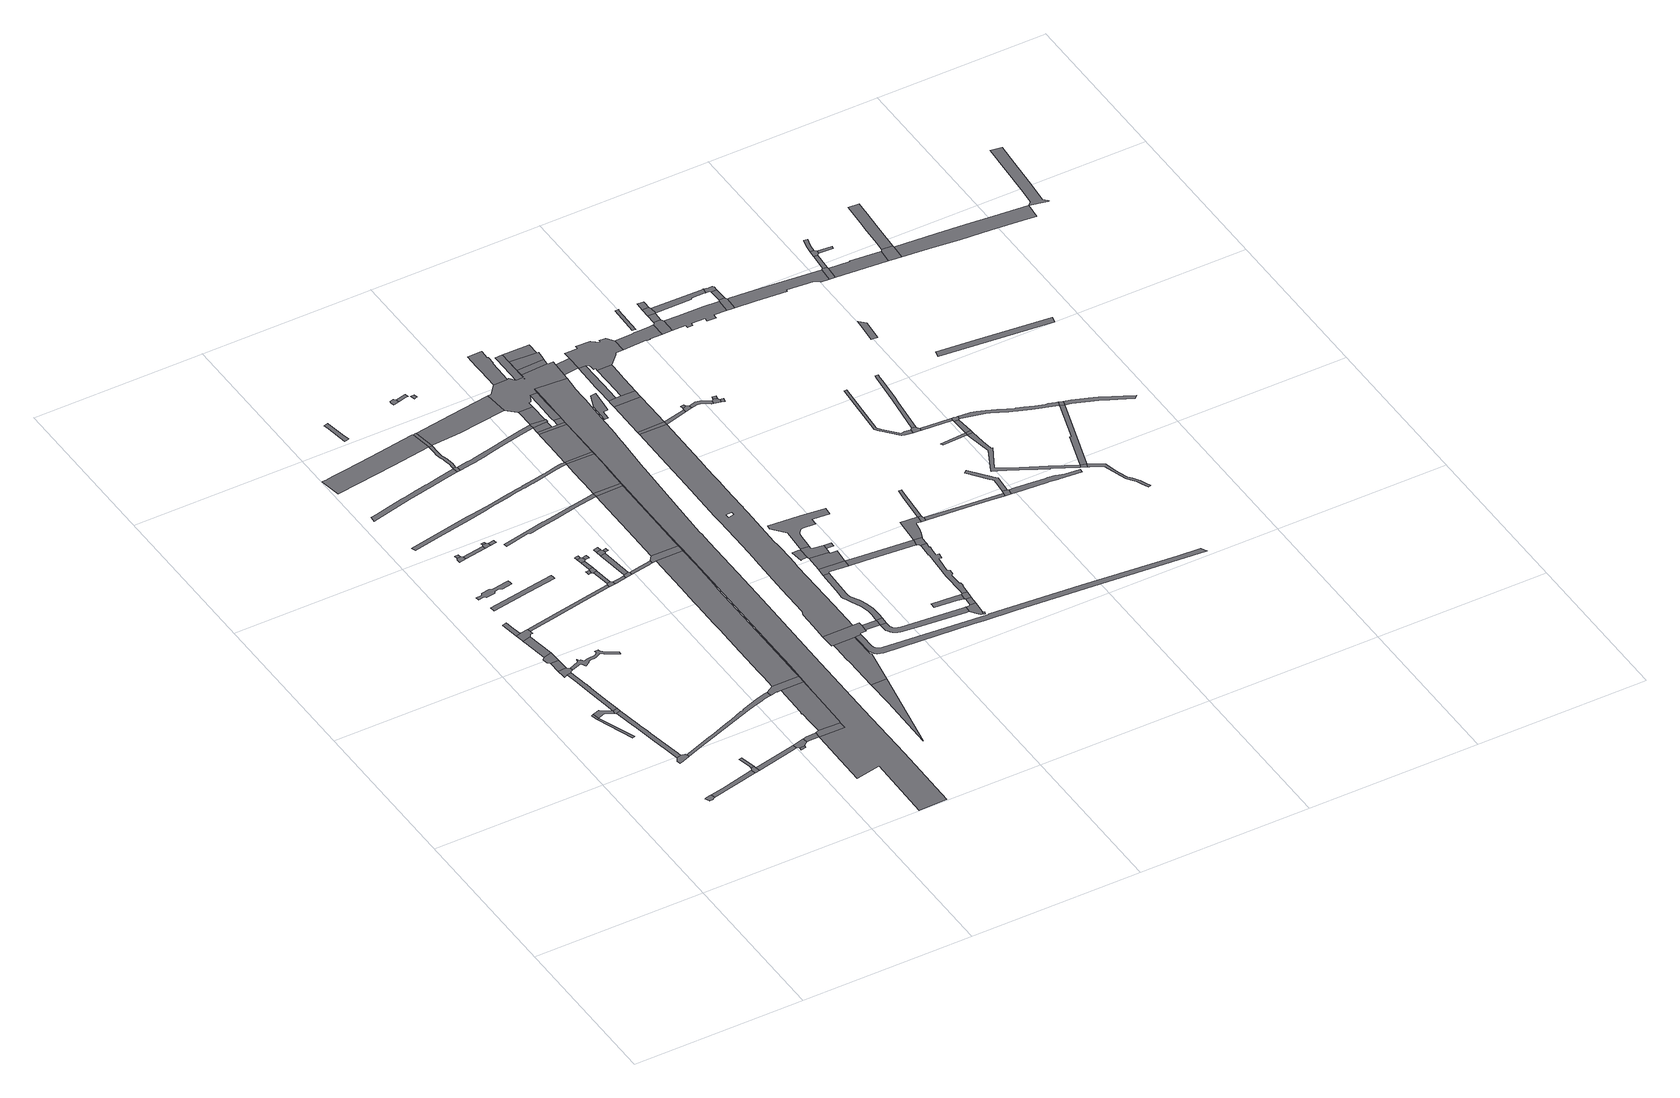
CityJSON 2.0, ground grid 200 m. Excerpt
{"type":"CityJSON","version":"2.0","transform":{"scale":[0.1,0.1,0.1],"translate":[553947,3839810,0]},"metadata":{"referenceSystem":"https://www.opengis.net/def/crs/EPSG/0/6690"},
"CityObjects":{
"road1":{"type":"Road","geometry":[{"type":"MultiSurface","lod":"1","boundaries":[[[0,1,2,3,4,5,6,7]]]}]},
"road2":{"type":"Road","geometry":[{"type":"MultiSurface","lod":"1","boundaries":[[[8,9,10,11]]]}]},
"road3":{"type":"Road","geometry":[{"type":"MultiSurface","lod":"1","boundaries":[[[12,13,14,15,11,10]]]}]},
"road4":{"type":"Road","attributes":{"RoadStructureAttribute.sectionType":"1"},"geometry":[{"type":"MultiSurface","lod":"1","boundaries":[[[16,17,18,19,8,11,20,21,22,23,24,25]]]}]},
"road5":{"type":"Road","geometry":[{"type":"MultiSurface","lod":"1","boundaries":[[[26,27,28,29,30,31,32,33,34,35,36]]]}]},
"road6":{"type":"Road","attributes":{"RoadStructureAttribute.sectionType":"1"},"geometry":[{"type":"MultiSurface","lod":"1","boundaries":[[[37,38,39,40,41,42,43,44,45,46,47,48,49,50,51,29,28]]]}]},
"road7":{"type":"Road","attributes":{"RoadStructureAttribute.sectionType":"1"},"geometry":[{"type":"MultiSurface","lod":"1","boundaries":[[[52,53,0,7,54]]]}]},
"road8":{"type":"Road","geometry":[{"type":"MultiSurface","lod":"1","boundaries":[[[55,25,24,45,44]]]}]},
"road9":{"type":"Road","attributes":{"RoadStructureAttribute.sectionType":"1"},"geometry":[{"type":"MultiSurface","lod":"1","boundaries":[[[56,57,58,59,60,61,62,63,64,65,66,67,25,55]]]}]},
"road10":{"type":"Road","geometry":[{"type":"MultiSurface","lod":"1","boundaries":[[[68,69,70,71,62,61,72,73,74]]]}]},
"road11":{"type":"Road","attributes":{"RoadStructureAttribute.sectionType":"1"},"geometry":[{"type":"MultiSurface","lod":"1","boundaries":[[[75,76,77,69,68]]]}]},
"road12":{"type":"Road","geometry":[{"type":"MultiSurface","lod":"1","boundaries":[[[78,79,80,81,82,77,76]]]}]},
"road13":{"type":"Road","attributes":{"RoadStructureAttribute.sectionType":"1"},"geometry":[{"type":"MultiSurface","lod":"1","boundaries":[[[83,84,85,86,80,79]]]}]},
"road14":{"type":"Road","attributes":{"RoadStructureAttribute.sectionType":"1"},"geometry":[{"type":"MultiSurface","lod":"1","boundaries":[[[87,88,89,90,91,92]]]}]},
"road15":{"type":"Road","geometry":[{"type":"MultiSurface","lod":"1","boundaries":[[[93,92,91,94,95,84,83,96,97,98]]]}]},
"road16":{"type":"Road","geometry":[{"type":"MultiSurface","lod":"1","boundaries":[[[99,100,101,52,54,102,103]]]}]},
"road17":{"type":"Road","geometry":[{"type":"MultiSurface","lod":"1","boundaries":[[[104,105,106,100,99]]]}]},
"road18":{"type":"Road","geometry":[{"type":"MultiSurface","lod":"1","boundaries":[[[107,108,109,110,111,112,113,114,115,116,117,118,119,120,121,122,123,124,125,126,127,128,129,130,131,132,133,134,135,136,137,74,73]]]}]},
"road19":{"type":"Road","attributes":{"RoadStructureAttribute.sectionType":"1"},"geometry":[{"type":"MultiSurface","lod":"1","boundaries":[[[138,103,102,139,140]]]}]},
"road20":{"type":"Road","attributes":{"RoadStructureAttribute.sectionType":"1"},"geometry":[{"type":"MultiSurface","lod":"1","boundaries":[[[141,142,143,144,145,146,147,148,149,150,151,152,153,154,155,156,157,158,159,160,161]]]}]},
"road21":{"type":"Road","attributes":{"RoadStructureAttribute.sectionType":"1"},"geometry":[{"type":"MultiSurface","lod":"1","boundaries":[[[162,163,164,165,166,167,168,169,170,171,172,173,174,36,35,175,176,177,178,179,180]]]}]},
"road22":{"type":"Road","geometry":[{"type":"MultiSurface","lod":"1","boundaries":[[[181,182,183,184,185,186]]]}]},
"road23":{"type":"Road","geometry":[{"type":"MultiSurface","lod":"1","boundaries":[[[187,188,182,181]]]}]},
"road24":{"type":"Road","attributes":{"RoadStructureAttribute.sectionType":"1"},"geometry":[{"type":"MultiSurface","lod":"1","boundaries":[[[189,190,191,192,193,194]]]}]},
"road25":{"type":"Road","geometry":[{"type":"MultiSurface","lod":"1","boundaries":[[[195,196,197,198]]]}]},
"road26":{"type":"Road","attributes":{"RoadStructureAttribute.sectionType":"1"},"geometry":[{"type":"MultiSurface","lod":"1","boundaries":[[[199,200,201,93,98,202,203,204]]]}]},
"road27":{"type":"Road","attributes":{"RoadStructureAttribute.sectionType":"1"},"geometry":[{"type":"MultiSurface","lod":"1","boundaries":[[[205,186,185,206]]]}]},
"road28":{"type":"Road","geometry":[{"type":"MultiSurface","lod":"1","boundaries":[[[207,138,140,208,209,195,198,210,211,212]]]}]},
"road29":{"type":"Road","attributes":{"RoadStructureAttribute.sectionType":"1"},"geometry":[{"type":"MultiSurface","lod":"1","boundaries":[[[213,214,207,212,215,216,217]]]}]},
"road30":{"type":"Road","attributes":{"RoadStructureAttribute.sectionType":"1"},"geometry":[{"type":"MultiSurface","lod":"1","boundaries":[[[218,219,205,206,220,221]]]}]},
"road31":{"type":"Road","geometry":[{"type":"MultiSurface","lod":"1","boundaries":[[[222,223,219,218]]]}]},
"road32":{"type":"Road","attributes":{"RoadStructureAttribute.sectionType":"1"},"geometry":[{"type":"MultiSurface","lod":"1","boundaries":[[[224,225,221,220]]]}]},
"road33":{"type":"Road","attributes":{"RoadStructureAttribute.sectionType":"1"},"geometry":[{"type":"MultiSurface","lod":"1","boundaries":[[[226,227,228,229,230,231,232,233,234,235,236,237,238,239,240,241,242,243,244,245,246]]]}]},
"road34":{"type":"Road","attributes":{"function":"3","RoadStructureAttribute.sectionType":"1"},"geometry":[{"type":"MultiSurface","lod":"1","boundaries":[[[247,248,249,250,251,252,253,254,255,256,257,258,259,260,261,262,263,264,265]]]}]},
"road35":{"type":"Road","geometry":[{"type":"MultiSurface","lod":"1","boundaries":[[[266,213,217,267,268]]]}]},
"road36":{"type":"Road","attributes":{"RoadStructureAttribute.sectionType":"1"},"geometry":[{"type":"MultiSurface","lod":"1","boundaries":[[[269,270,271,272,273,274,275,276]]]}]},
"road37":{"type":"Road","attributes":{"function":"3"},"geometry":[{"type":"MultiSurface","lod":"1","boundaries":[[[277,278,279,280,281,266,268,282,283,284,285,286,287,288]]]}]},
"road38":{"type":"Road","geometry":[{"type":"MultiSurface","lod":"1","boundaries":[[[289,290,291,292,293,294]]]}]},
"road39":{"type":"Road","geometry":[{"type":"MultiSurface","lod":"1","boundaries":[[[295,296,297,199,204,298,299]]]}]},
"road40":{"type":"Road","geometry":[{"type":"MultiSurface","lod":"1","boundaries":[[[300,301,162,180,302,303,304,305,306,307,277,288,308]]]}]},
"road41":{"type":"Road","attributes":{"RoadStructureAttribute.sectionType":"1"},"geometry":[{"type":"MultiSurface","lod":"1","boundaries":[[[309,310,297,296]]]}]},
"road42":{"type":"Road","attributes":{"RoadStructureAttribute.sectionType":"1"},"geometry":[{"type":"MultiSurface","lod":"1","boundaries":[[[311,312,289,294,310,309]]]}]},
"road43":{"type":"Road","attributes":{"RoadStructureAttribute.sectionType":"1"},"geometry":[{"type":"MultiSurface","lod":"1","boundaries":[[[313,314,312,311]]]}]},
"road44":{"type":"Road","attributes":{"RoadStructureAttribute.sectionType":"1"},"geometry":[{"type":"MultiSurface","lod":"1","boundaries":[[[315,316,317,318,319,320,321,322,323,324,325,326,327,328,329,330,331,332,333,334,335,336,337,338,339,340,341,342,343,344,345,346,347,348,349,350,351,352,353,354]]]}]},
"road45":{"type":"Road","attributes":{"RoadStructureAttribute.sectionType":"1"},"geometry":[{"type":"MultiSurface","lod":"1","boundaries":[[[355,356,357,358,359]]]}]},
"road46":{"type":"Road","geometry":[{"type":"MultiSurface","lod":"1","boundaries":[[[359,358,314,313,360,361]]]}]},
"road47":{"type":"Road","attributes":{"RoadStructureAttribute.sectionType":"1"},"geometry":[{"type":"MultiSurface","lod":"1","boundaries":[[[362,363,299,298,364,365]]]}]},
"road48":{"type":"Road","geometry":[{"type":"MultiSurface","lod":"1","boundaries":[[[366,367,368,361,360]]]}]},
"road49":{"type":"Road","geometry":[{"type":"MultiSurface","lod":"1","boundaries":[[[369,370,362,365,371,372]]]}]},
"road50":{"type":"Road","attributes":{"RoadStructureAttribute.sectionType":"1"},"geometry":[{"type":"MultiSurface","lod":"1","boundaries":[[[373,374,370,369]]]}]},
"road51":{"type":"Road","geometry":[{"type":"MultiSurface","lod":"1","boundaries":[[[375,376,226,246,377,378,379,380]]]}]},
"road52":{"type":"Road","geometry":[{"type":"MultiSurface","lod":"1","boundaries":[[[381,382,374,373,383,384]]]}]},
"road53":{"type":"Road","attributes":{"RoadStructureAttribute.sectionType":"1"},"geometry":[{"type":"MultiSurface","lod":"1","boundaries":[[[385,386,382,381]]]}]},
"road54":{"type":"Road","attributes":{"RoadStructureAttribute.sectionType":"1"},"geometry":[{"type":"MultiSurface","lod":"1","boundaries":[[[265,387,388,389,390,391,392,393,394,395,396,375,380,397,398,399,400,401,402,403,404,405,406]]]}]},
"road55":{"type":"Road","attributes":{"RoadStructureAttribute.sectionType":"1"},"geometry":[{"type":"MultiSurface","lod":"1","boundaries":[[[407,408,409,410,411,412,413,414,415,416,417,418,419,420,421,422,423,424]]]}]},
"road56":{"type":"Road","geometry":[{"type":"MultiSurface","lod":"1","boundaries":[[[425,426,384,383]]]}]},
"road57":{"type":"Road","geometry":[{"type":"MultiSurface","lod":"1","boundaries":[[[427,428,247,265,406,429,430]]]}]},
"road58":{"type":"Road","attributes":{"RoadStructureAttribute.sectionType":"1"},"geometry":[{"type":"MultiSurface","lod":"1","boundaries":[[[431,432,433,434,372,371,435,436]]]}]},
"road59":{"type":"Road","attributes":{"function":"3","RoadStructureAttribute.sectionType":"1"},"geometry":[{"type":"MultiSurface","lod":"1","boundaries":[[[437,438,439,440,441,442,443,444,445,446,447,448,449,450,451,452,453,454,455,300,308,456,457,458,459,460,461,462,463]]]}]},
"road60":{"type":"Road","attributes":{"function":"3","RoadStructureAttribute.sectionType":"1"},"geometry":[{"type":"MultiSurface","lod":"1","boundaries":[[[464,465,466,467]]]}]},
"road61":{"type":"Road","geometry":[{"type":"MultiSurface","lod":"1","boundaries":[[[468,469,470,471,472,473,474]]]}]},
"road62":{"type":"Road","attributes":{"function":"1","RoadStructureAttribute.sectionType":"7"},"geometry":[{"type":"MultiSurface","lod":"1","boundaries":[[[475,476,477,478,479,480,481,482,483,484,485,486,487,488,489,490,491,492,493,494,495,496,284,497,498,267,217,499,500,501,502,503,504,505,506,507,508,509,510,511,512,513,514,515,516,517,518,519,520,521,522,523,524,525,526,527,528,529,530,531,532,533,534,535]]]}]},
"road63":{"type":"Road","geometry":[{"type":"MultiSurface","lod":"1","boundaries":[[[536,431,436,437,463,537,538,539]]]}]},
"road64":{"type":"Road","attributes":{"RoadStructureAttribute.sectionType":"1"},"geometry":[{"type":"MultiSurface","lod":"1","boundaries":[[[540,474,473,541,542]]]}]},
"road65":{"type":"Road","attributes":{"RoadStructureAttribute.sectionType":"1"},"geometry":[{"type":"MultiSurface","lod":"1","boundaries":[[[543,544,545,546,547,548,549,550,551,378,377,552,553,554,555,556,557,558,559,560,561,562,563,564]]]}]},
"road66":{"type":"Road","geometry":[{"type":"MultiSurface","lod":"1","boundaries":[[[565,566,567,568,569]]]}]},
"road67":{"type":"Road","attributes":{"function":"3","RoadStructureAttribute.sectionType":"1"},"geometry":[{"type":"MultiSurface","lod":"1","boundaries":[[[570,571,572,573,574,575,576,577,464,467]]]}]},
"road68":{"type":"Road","attributes":{"function":"3","RoadStructureAttribute.sectionType":"1"},"geometry":[{"type":"MultiSurface","lod":"1","boundaries":[[[578,579,580,427,430,581,582,583,584]]]}]},
"road69":{"type":"Road","attributes":{"function":"3","RoadStructureAttribute.sectionType":"1"},"geometry":[{"type":"MultiSurface","lod":"1","boundaries":[[[585,586,587,588,424,589,590,591,536,539]]]}]},
"road70":{"type":"Road","geometry":[{"type":"MultiSurface","lod":"1","boundaries":[[[592,593,574,573,594,595,596,597,598,599,600,601,602]]]}]},
"road71":{"type":"Road","geometry":[{"type":"MultiSurface","lod":"1","boundaries":[[[603,407,424,588,604]]]}]},
"road72":{"type":"Road","attributes":{"function":"3","RoadStructureAttribute.sectionType":"1"},"geometry":[{"type":"MultiSurface","lod":"1","boundaries":[[[353,605,606,607,608,603,604,609,610,611,612]]]}]},
"road73":{"type":"Road","geometry":[{"type":"MultiSurface","lod":"1","boundaries":[[[354,353,612,613]]]}]},
"road74":{"type":"Road","attributes":{"RoadStructureAttribute.sectionType":"1"},"geometry":[{"type":"MultiSurface","lod":"1","boundaries":[[[600,599,614,615]]]}]},
"road75":{"type":"Road","attributes":{"function":"3","RoadStructureAttribute.sectionType":"1"},"geometry":[{"type":"MultiSurface","lod":"1","boundaries":[[[616,617,618,354,613,619,620]]]}]},
"road76":{"type":"Road","attributes":{"function":"3","RoadStructureAttribute.sectionType":"1"},"geometry":[{"type":"MultiSurface","lod":"1","boundaries":[[[621,564,622,623]]]}]},
"road77":{"type":"Road","geometry":[{"type":"MultiSurface","lod":"1","boundaries":[[[624,543,564,621,625,626,627]]]}]},
"road78":{"type":"Road","geometry":[{"type":"MultiSurface","lod":"1","boundaries":[[[622,616,620,628,629,630,631,632,633,623]]]}]},
"road79":{"type":"Road","attributes":{"function":"3","RoadStructureAttribute.sectionType":"1"},"geometry":[{"type":"MultiSurface","lod":"1","boundaries":[[[634,635,624,627,636]]]}]},
"road80":{"type":"Road","geometry":[{"type":"MultiSurface","lod":"1","boundaries":[[[615,614,637,638,639]]]}]},
"road81":{"type":"Road","attributes":{"RoadStructureAttribute.sectionType":"1"},"geometry":[{"type":"MultiSurface","lod":"1","boundaries":[[[640,641,642,643,644,645,646,647,648,649,650,651,615,639,652,653,654,655,656,657,658,659,660,661,662,663,664,665,666,667,668,669]]]}]},
"road82":{"type":"Road","geometry":[{"type":"MultiSurface","lod":"1","boundaries":[[[670,671,672,673,674,675,676,677,678,679,680,681,682,683,684,685,686,687,688,689,690,691,692,693,694,695,592,602,696,697,698,699,700,701,702,703,704,705,706,707,708,709,710,711],[712,713,714,715,716,717]]]}]},
"road83":{"type":"Road","attributes":{"function":"3","RoadStructureAttribute.sectionType":"1"},"geometry":[{"type":"MultiSurface","lod":"1","boundaries":[[[718,631,630,719]]]}]},
"road84":{"type":"Road","attributes":{"function":"3","RoadStructureAttribute.sectionType":"7"},"geometry":[{"type":"MultiSurface","lod":"1","boundaries":[[[720,721,722,723,724,725,726,727,718,719]]]}]},
"road85":{"type":"Road","attributes":{"RoadStructureAttribute.sectionType":"1"},"geometry":[{"type":"MultiSurface","lod":"1","boundaries":[[[728,729,730,731,732,733,734]]]}]},
"road86":{"type":"Road","attributes":{"function":"3","RoadStructureAttribute.sectionType":"1"},"geometry":[{"type":"MultiSurface","lod":"1","boundaries":[[[735,736,737,738,739,740,741,742,743,744,745,746]]]}]},
"road87":{"type":"Road","geometry":[{"type":"MultiSurface","lod":"1","boundaries":[[[747,748,739,738,749,578,584,750,751,634,636,752,753,724,723,754,755,756,757,475,535,758,759,760,761,762,763,764,765,766,767,768,769]]]}]},
"road88":{"type":"Road","geometry":[{"type":"MultiSurface","lod":"1","boundaries":[[[770,771,640,669,772,773,774,775,776]]]}]},
"road89":{"type":"Road","attributes":{"RoadStructureAttribute.sectionType":"1"},"geometry":[{"type":"MultiSurface","lod":"1","boundaries":[[[614,777,778,779,780,781,782,783,784,785,786,787,788,789,790,791,792,793,794,795,796,797,798,799,800,801,802,803,804,637]]]}]},
"road90":{"type":"Road","attributes":{"RoadStructureAttribute.sectionType":"1"},"geometry":[{"type":"MultiSurface","lod":"1","boundaries":[[[805,806,770,776,807,808,809]]]}]},
"road91":{"type":"Road","attributes":{"RoadStructureAttribute.sectionType":"1"},"geometry":[{"type":"MultiSurface","lod":"1","boundaries":[[[810,734,733,811,805,809,812,813,814,815,816]]]}]},
"road92":{"type":"Road","attributes":{"function":"3","RoadStructureAttribute.sectionType":"7"},"geometry":[{"type":"MultiSurface","lod":"1","boundaries":[[[817,818,819,820,769,768]]]}]},
"road93":{"type":"Road","geometry":[{"type":"MultiSurface","lod":"1","boundaries":[[[821,822,813,812]]]}]},
"road94":{"type":"Road","attributes":{"RoadStructureAttribute.sectionType":"1"},"geometry":[{"type":"MultiSurface","lod":"1","boundaries":[[[823,824,825,826,827,828,829,830,831,832,833,834,835,836,837,838,839,810,816]]]}]},
"road95":{"type":"Road","geometry":[{"type":"MultiSurface","lod":"1","boundaries":[[[840,841,842,843,764,763]]]}]},
"road96":{"type":"Road","geometry":[{"type":"MultiSurface","lod":"1","boundaries":[[[844,845,846,847,848,849,850,851]]]}]},
"road97":{"type":"Road","geometry":[{"type":"MultiSurface","lod":"1","boundaries":[[[852,843,842,853,854,855,856]]]}]},
"road98":{"type":"Road","attributes":{"function":"1","RoadStructureAttribute.sectionType":"7"},"geometry":[{"type":"MultiSurface","lod":"1","boundaries":[[[818,852,856,857]]]}]},
"road99":{"type":"Road","geometry":[{"type":"MultiSurface","lod":"1","boundaries":[[[858,859,680,679]]]}]},
"road100":{"type":"Road","geometry":[{"type":"MultiSurface","lod":"1","boundaries":[[[860,861,862,863,864,865]]]}]},
"road101":{"type":"Road","attributes":{"function":"3","RoadStructureAttribute.sectionType":"1"},"geometry":[{"type":"MultiSurface","lod":"1","boundaries":[[[866,859,858,867,868]]]}]},
"road102":{"type":"Road","geometry":[{"type":"MultiSurface","lod":"1","boundaries":[[[869,870,871,872,792,791,873,874,875,876,877,878]]]}]},
"road103":{"type":"Road","attributes":{"RoadStructureAttribute.sectionType":"1"},"geometry":[{"type":"MultiSurface","lod":"1","boundaries":[[[879,776,775,880,881,882,883]]]}]},
"road104":{"type":"Road","geometry":[{"type":"MultiSurface","lod":"1","boundaries":[[[884,885,886,877,876]]]}]},
"road105":{"type":"Road","geometry":[{"type":"MultiSurface","lod":"1","boundaries":[[[887,760,759,888]]]}]},
"road106":{"type":"Road","attributes":{"function":"3","RoadStructureAttribute.sectionType":"7"},"geometry":[{"type":"MultiSurface","lod":"1","boundaries":[[[889,890,891,892,893,894,895,896,897,898,899,900]]]}]},
"road107":{"type":"Road","geometry":[{"type":"MultiSurface","lod":"1","boundaries":[[[894,901,902,866,868,903,904,895]]]}]},
"road108":{"type":"Road","geometry":[{"type":"MultiSurface","lod":"1","boundaries":[[[905,869,878,906]]]}]},
"road109":{"type":"Road","geometry":[{"type":"MultiSurface","lod":"1","boundaries":[[[907,908,909,865,864,910,911,905,906,912,913]]]}]},
"road110":{"type":"Road","attributes":{"RoadStructureAttribute.sectionType":"1"},"geometry":[{"type":"MultiSurface","lod":"1","boundaries":[[[914,858,679,915]]]}]},
"road111":{"type":"Road","attributes":{"function":"3","RoadStructureAttribute.sectionType":"1"},"geometry":[{"type":"MultiSurface","lod":"1","boundaries":[[[916,917,918,904,903,919,920,921]]]}]},
"road112":{"type":"Road","geometry":[{"type":"MultiSurface","lod":"1","boundaries":[[[922,923,924,925,926,927,928,929,907,913,930,931,932,933,934,935,936,937,938,939,940,941,942,943,944,945,946,947,948,949,950,951,952,953,954]]]}]},
"road113":{"type":"Road","geometry":[{"type":"MultiSurface","lod":"1","boundaries":[[[955,956,957,958]]]}]},
"road114":{"type":"Road","geometry":[{"type":"MultiSurface","lod":"1","boundaries":[[[958,957,914,915,959,960]]]}]},
"road115":{"type":"Road","geometry":[{"type":"MultiSurface","lod":"1","boundaries":[[[961,962,963,964,965,887,888,889,900,966,967,968,969,970,971,972,916,921,973,974,975,976,977,978,979,980,981]]]}]},
"road116":{"type":"Road","geometry":[{"type":"MultiSurface","lod":"1","boundaries":[[[883,882,982,983,984,922,954,985,986]]]}]},
"road117":{"type":"Road","attributes":{"RoadStructureAttribute.sectionType":"1"},"geometry":[{"type":"MultiSurface","lod":"1","boundaries":[[[987,988,960,959,989,990,991,992,993]]]}]},
"road118":{"type":"Road","geometry":[{"type":"MultiSurface","lod":"1","boundaries":[[[994,883,986,995,996,997,998,999,1000,1001,1002]]]}]},
"road119":{"type":"Road","attributes":{"RoadStructureAttribute.sectionType":"1"},"geometry":[{"type":"MultiSurface","lod":"1","boundaries":[[[1003,1004,1005,1006,1007,1008,1009,1010,1011,1012,1013,1014,1015,1016,1017,1018,1019,1020,1021,1022,1023,1024,1025,1026,1027,596,595]]]}]},
"road120":{"type":"Road","geometry":[{"type":"MultiSurface","lod":"1","boundaries":[[[1028,1029,993,992,1030,1031,1032]]]}]},
"road121":{"type":"Road","geometry":[{"type":"MultiSurface","lod":"1","boundaries":[[[1033,1034,1028,1032]]]}]},
"road122":{"type":"Road","geometry":[{"type":"MultiSurface","lod":"1","boundaries":[[[1002,1001,1035,1036,1037,1038,1039]]]}]},
"road123":{"type":"Road","attributes":{"RoadStructureAttribute.sectionType":"1"},"geometry":[{"type":"MultiSurface","lod":"1","boundaries":[[[1040,1041,1031,1030]]]}]},
"road124":{"type":"Road","geometry":[{"type":"MultiSurface","lod":"1","boundaries":[[[1042,1043,1044,1045,1046,1002,1039]]]}]},
"road125":{"type":"Road","attributes":{"function":"3","RoadStructureAttribute.sectionType":"1"},"geometry":[{"type":"MultiSurface","lod":"1","boundaries":[[[1047,1048,1049,1050,1051,976,975,1052,1053,1054,1055,1056]]]}]},
"road126":{"type":"Road","attributes":{"RoadStructureAttribute.sectionType":"1"},"geometry":[{"type":"MultiSurface","lod":"1","boundaries":[[[1057,1058,1059,1060,1061]]]}]},
"road127":{"type":"Road","geometry":[{"type":"MultiSurface","lod":"1","boundaries":[[[1062,1063,1036,1035,1064,1065,1066,1067]]]}]},
"road128":{"type":"Road","geometry":[{"type":"MultiSurface","lod":"1","boundaries":[[[1068,1069,1070,1071,1047,1056,1072,1073,1074,1075]]]}]},
"road129":{"type":"Road","attributes":{"RoadStructureAttribute.sectionType":"1"},"geometry":[{"type":"MultiSurface","lod":"1","boundaries":[[[1076,1068,1075,1077]]]}]},
"road130":{"type":"Road","geometry":[{"type":"MultiSurface","lod":"1","boundaries":[[[1078,1076,1077,1079,1080,1081]]]}]},
"road131":{"type":"Road","attributes":{"RoadStructureAttribute.sectionType":"1"},"geometry":[{"type":"MultiSurface","lod":"1","boundaries":[[[1082,1078,1081,1083,1084]]]}]},
"road132":{"type":"Road","attributes":{"function":"3","RoadStructureAttribute.sectionType":"1"},"geometry":[{"type":"MultiSurface","lod":"1","boundaries":[[[1085,1086,1074,1073,1087,1088,1089,1090,1091,1092,1093,1094,1095,1096]]]}]},
"road133":{"type":"Road","geometry":[{"type":"MultiSurface","lod":"1","boundaries":[[[1097,1098,1080,1079,1099,1100,1101,1102,1103]]]}]},
"road134":{"type":"Road","attributes":{"RoadStructureAttribute.sectionType":"1"},"geometry":[{"type":"MultiSurface","lod":"1","boundaries":[[[1104,1105,1106,1107,1108,1109,1110,1111,1112,1113,1114,1115]]]}]},
"road135":{"type":"Road","geometry":[{"type":"MultiSurface","lod":"1","boundaries":[[[1114,1116,1117,1067,1066,1118,1119,1120,1115]]]}]},
"road136":{"type":"Road","attributes":{"RoadStructureAttribute.sectionType":"1"},"geometry":[{"type":"MultiSurface","lod":"1","boundaries":[[[1121,1122,1123,1124,1125,1126,1127,1128,1129,1130,1131,1132,1133]]]}]},
"road137":{"type":"Road","geometry":[{"type":"MultiSurface","lod":"1","boundaries":[[[1134,1133,1132,1135,1136,1137,1138,1139]]]}]},
"road138":{"type":"Road","attributes":{"RoadStructureAttribute.sectionType":"1"},"geometry":[{"type":"MultiSurface","lod":"1","boundaries":[[[1140,1141,1142,1143]]]}]},
"road139":{"type":"Road","geometry":[{"type":"MultiSurface","lod":"1","boundaries":[[[1144,1096,1095,1145,1146,1147,1148]]]}]},
"road140":{"type":"Road","attributes":{"RoadStructureAttribute.sectionType":"1"},"geometry":[{"type":"MultiSurface","lod":"1","boundaries":[[[1149,1150,1151,1152,1153,1154,1155,1156,1134,1139]]]}]},
"road141":{"type":"Road","attributes":{"RoadStructureAttribute.sectionType":"1"},"geometry":[{"type":"MultiSurface","lod":"1","boundaries":[[[1137,1136,1157,1158]]]}]},
"road142":{"type":"Road","geometry":[{"type":"MultiSurface","lod":"1","boundaries":[[[1159,1160,1144,1148]]]}]},
"road143":{"type":"Road","geometry":[{"type":"MultiSurface","lod":"1","boundaries":[[[1103,1102,1161,1160,1159,1162,1163,1164]]]}]},
"road144":{"type":"Road","geometry":[{"type":"MultiSurface","lod":"1","boundaries":[[[1165,1166,1167,1168,1169,1170,1171,1172,1173,1174,1175,1176,1177,1178,1119,1118]]]}]},
"road145":{"type":"Road","geometry":[{"type":"MultiSurface","lod":"1","boundaries":[[[1179,1140,1143,1180]]]}]},
"road146":{"type":"Road","attributes":{"RoadStructureAttribute.sectionType":"1"},"geometry":[{"type":"MultiSurface","lod":"1","boundaries":[[[1181,1182,1140,1179]]]}]},
"road147":{"type":"Road","geometry":[{"type":"MultiSurface","lod":"1","boundaries":[[[1183,1184,1158,1157,1182,1181,1185,1186,1187]]]}]},
"road148":{"type":"Road","attributes":{"RoadStructureAttribute.sectionType":"1"},"geometry":[{"type":"MultiSurface","lod":"1","boundaries":[[[1188,1189,1190,1191,1192,1193,1194,1195,1196,1197,1198,1199,1200,1201,1180,1143,1202,1203,1204,1205,1206,1207,1208,1209,1210,1211,1212,1213,1214,1215]]]}]},
"road149":{"type":"Road","attributes":{"function":"3","RoadStructureAttribute.sectionType":"1"},"geometry":[{"type":"MultiSurface","lod":"1","boundaries":[[[1216,1217,1218,1147,1146,1219,1220,1221,1222,1223,1224,1225,1226]]]}]},
"road150":{"type":"Road","geometry":[{"type":"MultiSurface","lod":"1","boundaries":[[[1215,1214,1227,1228]]]}]},
"road151":{"type":"Road","geometry":[{"type":"MultiSurface","lod":"1","boundaries":[[[1229,1230,1231,1232]]]}]},
"road152":{"type":"Road","attributes":{"RoadStructureAttribute.sectionType":"1"},"geometry":[{"type":"MultiSurface","lod":"1","boundaries":[[[1233,1234,1235,1236,1237,1238,1239,1240,1241,1242,1243,1244,1245,1246,1247,1248,1228,1227]]]}]},
"road153":{"type":"Road","attributes":{"RoadStructureAttribute.sectionType":"1"},"geometry":[{"type":"MultiSurface","lod":"1","boundaries":[[[1249,1250,1251,1252,1253,1254,1255,1256,1257,1258,1259,1260,1187,1186,1261,1262,1263,1264,1265,1266,1267,1268,1269,1270]]]}]},
"road154":{"type":"Road","attributes":{"RoadStructureAttribute.sectionType":"1"},"geometry":[{"type":"MultiSurface","lod":"1","boundaries":[[[1271,1272,1273,1215,1228,1274,1275]]]}]},
"road155":{"type":"Road","geometry":[{"type":"MultiSurface","lod":"1","boundaries":[[[1276,1226,1225,1277,1278,1279]]]}]},
"road156":{"type":"Road","attributes":{"RoadStructureAttribute.sectionType":"1"},"geometry":[{"type":"MultiSurface","lod":"1","boundaries":[[[1280,1276,1279,1281]]]}]},
"road157":{"type":"Road","geometry":[{"type":"MultiSurface","lod":"1","boundaries":[[[1270,1269,1271,1275,1282]]]}]},
"road158":{"type":"Road","geometry":[{"type":"MultiSurface","lod":"1","boundaries":[[[1283,1280,1281,1284,1285,1286]]]}]},
"road159":{"type":"Road","attributes":{"RoadStructureAttribute.sectionType":"1"},"geometry":[{"type":"MultiSurface","lod":"1","boundaries":[[[1287,1288,1283,1286,1289,1290]]]}]},
"road160":{"type":"Road","geometry":[{"type":"MultiSurface","lod":"1","boundaries":[[[1291,1292,1285,1284]]]}]},
"road161":{"type":"Road","attributes":{"function":"3","RoadStructureAttribute.sectionType":"1"},"geometry":[{"type":"MultiSurface","lod":"1","boundaries":[[[1293,1294,1278,1277,1295,1296]]]}]},
"road162":{"type":"Road","attributes":{"RoadStructureAttribute.sectionType":"1"},"geometry":[{"type":"MultiSurface","lod":"1","boundaries":[[[1297,1298,1299,1300,1301,1302,1303,1304,1305,1306,1307,1308,1309,1310,1311,1282,1275]]]}]},
"road163":{"type":"Road","geometry":[{"type":"MultiSurface","lod":"1","boundaries":[[[1312,1313,1314,1315,1316]]]}]},
"road164":{"type":"Road","geometry":[{"type":"MultiSurface","lod":"1","boundaries":[[[1317,1318,1296,1295,1319,1320,1321,1322]]]}]},
"road165":{"type":"Road","attributes":{"RoadStructureAttribute.sectionType":"1"},"geometry":[{"type":"MultiSurface","lod":"1","boundaries":[[[1323,1324,1325,1326,1327,1317,1322,1328,1329,1330,1331]]]}]},
"road166":{"type":"Road","attributes":{"function":"3","RoadStructureAttribute.sectionType":"1"},"geometry":[{"type":"MultiSurface","lod":"1","boundaries":[[[1332,1333,1334,1335,1321,1320,1336,1337,1338,1339,1340,1341]]]}]},
"road167":{"type":"Road","attributes":{"RoadStructureAttribute.sectionType":"1"},"geometry":[{"type":"MultiSurface","lod":"1","boundaries":[[[1342,1343,1344,1345,1341,1346,1347,1348,1349,1350,1351,1352]]]}]}
},
"vertices":[
[870,1298,0],[810,1286,0],[787,1276,0],[806,1233,0],[807,1222,0],[848,1226,0],[865,1239,0],[880,1249,0],
[491,3013,0],[463,3002,0],[483,2925,0],[511,2936,0],
[595,2633,0],[648,2492,0],[676,2502,0],[626,2633,0],
[569,3042,0],[548,3035,0],[536,3031,0],[522,3025,0],[541,2948,0],[552,2951,0],[563,2956,0],[598,2968,0],[682,2924,0],[696,2964,0],
[975,1992,0],[940,2000,0],[926,2003,0],[875,1985,0],[864,1969,0],[858,1959,0],[843,1937,0],[855,1889,0],[906,1908,0],[990,1940,0],[981,1978,0],
[917,2051,0],[884,2236,0],[843,2459,0],[832,2517,0],[818,2596,0],[811,2635,0],[779,2812,0],[759,2925,0],[706,2912,0],[711,2882,0],[753,2649,0],[756,2634,0],[806,2359,0],[826,2245,0],[840,2169,0],
[1421,1427,0],[1027,1330,0],[1433,1373,0],
[750,2978,0],
[723,3130,0],[692,3347,0],[675,3461,0],[674,3462,0],[653,3601,0],[638,3703,0],[583,3692,0],[600,3601,0],[614,3498,0],[633,3368,0],[690,3001,0],[691,2995,0],
[632,3797,0],[537,3792,0],[540,3701,0],[544,3677,0],[637,3715,0],[674,3730,0],[663,3771,0],
[632,3807,0],[628,3940,0],[532,3936,0],
[625,4053,0],[621,4078,0],[526,4056,0],[499,4027,0],[505,3963,0],
[568,4407,0],[474,4385,0],[482,4333,0],[510,4159,0],
[493,4614,0],[475,4725,0],[422,4712,0],[455,4499,0],[456,4497,0],[510,4507,0],
[608,4525,0],[466,4434,0],[473,4395,0],[590,4439,0],[621,4445,0],[613,4485,0],
[1478,1465,0],[1441,1457,0],[1433,1439,0],[1495,1387,0],[1483,1440,0],
[1439,1649,0],[1404,1639,0],[1438,1487,0],
[796,3777,0],[825,3722,0],[872,3746,0],[875,3755,0],[894,3771,0],[924,3780,0],[961,3780,0],[991,3789,0],[1025,3808,0],[1043,3817,0],[1082,3790,0],[1117,3770,0],[1168,3741,0],[1223,3705,0],[1226,3736,0],[1083,3836,0],[1069,3847,0],[1058,3873,0],[1020,3875,0],[1020,3853,0],[1005,3830,0],[985,3815,0],[932,3816,0],[888,3807,0],[860,3796,0],[850,3798,0],[823,3829,0],[812,3832,0],[801,3832,0],[792,3856,0],[780,3816,0],
[1992,1555,0],[1970,1495,0],[2000,1502,0],
[489,5194,0],[511,5177,0],[614,5193,0],[630,5217,0],[631,5218,0],[686,5226,0],[687,5225,0],[688,5224,0],[716,5209,0],[841,5230,0],[837,5259,0],[832,5287,0],[697,5267,0],[688,5265,0],[624,5255,0],[623,5255,0],[598,5273,0],[498,5257,0],[483,5234,0],[414,5223,0],[421,5183,0],
[2195,2413,0],[2167,2409,0],[2116,2394,0],[2043,2372,0],[1846,2307,0],[1840,2294,0],[1811,2287,0],[1808,2294,0],[1667,2231,0],[1575,2195,0],[1357,2110,0],[1321,2103,0],[1175,2049,0],[1181,2011,0],[1873,2261,0],[1982,2297,0],[2062,2320,0],[2129,2338,0],[2204,2355,0],
[612,5869,0],[570,5864,0],[553,5842,0],[558,5800,0],[642,5814,0],[637,5856,0],
[606,5911,0],[565,5906,0],
[930,5031,0],[1262,5084,0],[1258,5113,0],[1254,5142,0],[458,5014,0],[464,4954,0],
[2028,1483,0],[2026,1450,0],[2083,1456,0],[2088,1483,0],
[1665,4720,0],[1547,4698,0],[1021,4601,0],[903,4538,0],[1348,4621,0],[1670,4680,0],
[890,5899,0],[895,5857,0],
[2130,1587,0],[2013,1503,0],[2023,1498,0],[2100,1498,0],[2122,1516,0],[2140,1526,0],
[2291,1608,0],[2174,1597,0],[2165,1532,0],[2210,1534,0],[2292,1535,0],
[942,5919,0],[902,5916,0],[966,5869,0],[961,5910,0],
[937,5945,0],[898,5939,0],
[1041,5881,0],[1034,5923,0],
[1262,7111,0],[1070,7074,0],[908,7040,0],[893,7038,0],[778,7014,0],[763,7011,0],[619,6980,0],[564,6968,0],[329,6914,0],[220,6886,0],[207,6888,0],[165,6878,0],[150,6875,0],[143,6803,0],[345,6855,0],[632,6920,0],[776,6951,0],[879,6972,0],[903,6978,0],[1083,7014,0],[1273,7051,0],
[1191,7791,0],[1180,7790,0],[639,7708,0],[312,7660,0],[311,7660,0],[234,7649,0],[158,7638,0],[52,7623,0],[50,7623,0],[16,7618,0],[9,7616,0],[53,7369,0],[65,7370,0],[316,7407,0],[757,7472,0],[758,7472,0],[768,7473,0],[1226,7541,0],[1227,7541,0],
[2336,1623,0],[2589,1527,0],[2591,1617,0],
[493,8308,0],[535,8056,0],[562,8062,0],[588,8067,0],[569,8167,0],[537,8349,0],[532,8389,0],[482,8377,0],
[2334,2365,0],[2328,1981,0],[2323,1940,0],[2333,1943,0],[2335,1786,0],[2591,1646,0],[2592,1676,0],[2598,1969,0],[2597,1989,0],[2598,2047,0],[2599,2316,0],[2601,2368,0],
[1625,5012,0],[1588,5009,0],[1587,5009,0],[1590,4986,0],[1592,4963,0],[1624,4966,0],
[1737,4733,0],[1721,4747,0],[1677,4740,0],[1744,4693,0],[1739,4731,0],
[2291,2470,0],[2250,2444,0],[2214,2357,0],[2268,2369,0],[2294,2373,0],[2294,2368,0],[2306,2368,0],[2329,2370,0],[2601,2469,0],
[1691,4965,0],[1647,4956,0],
[1681,5034,0],[1637,5025,0],
[1663,5164,0],[1619,5155,0],
[2294,6623,0],[2264,6624,0],[2262,6624,0],[2260,6623,0],[2219,6616,0],[2154,6605,0],[2020,6574,0],[2017,6573,0],[1888,6545,0],[1728,6518,0],[1725,6518,0],[1648,6503,0],[1581,6490,0],[1538,6482,0],[1344,6442,0],[1329,6440,0],[1325,6439,0],[1064,6394,0],[992,6384,0],[611,6310,0],[254,6241,0],[269,6187,0],[586,6250,0],[995,6329,0],[1199,6371,0],[1333,6400,0],[1357,6405,0],[1541,6442,0],[1589,6452,0],[1723,6478,0],[1741,6481,0],[1840,6497,0],[1843,6497,0],[1895,6508,0],[1930,6516,0],[2165,6568,0],[2263,6584,0],[2275,6585,0],[2295,6589,0],[2295,6623,0],
[1648,5270,0],[1626,5267,0],[1604,5264,0],[1609,5224,0],[1653,5233,0],
[1682,5182,0],[1669,5224,0],
[1883,4756,0],[1832,4746,0],[1772,4698,0],[1888,4720,0],
[1730,5188,0],[1726,5211,0],[1723,5233,0],
[1953,4784,0],[1899,4772,0],[1969,4735,0],[1964,4773,0],
[1905,5164,0],[1851,5154,0],
[1264,7129,0],[1263,7117,0],[1313,7057,0],[1307,7112,0],[1302,7120,0],[1299,7124,0],
[1896,5232,0],[1842,5222,0],[1916,5182,0],[1909,5221,0],
[1890,5281,0],[1835,5274,0],
[1228,7480,0],[1229,7448,0],[1229,7386,0],[1232,7361,0],[1237,7328,0],[1250,7294,0],[1255,7276,0],[1264,7219,0],[1266,7191,0],[1267,7159,0],[1302,7157,0],[1301,7192,0],[1298,7222,0],[1290,7284,0],[1270,7339,0],[1267,7364,0],[1264,7389,0],[1264,7449,0],[1264,7517,0],[1265,7537,0],
[2289,6044,0],[2016,5992,0],[2003,5990,0],[1799,5949,0],[1767,5943,0],[1620,5919,0],[1613,5918,0],[1416,5879,0],[1095,5810,0],[1103,5775,0],[1397,5839,0],[1417,5829,0],[1442,5830,0],[1499,5841,0],[1579,5858,0],[1771,5895,0],[2022,5946,0],[2293,5996,0],
[1957,5187,0],[1952,5227,0],
[1226,7796,0],[1221,7796,0],[1264,7543,0],[1264,7545,0],
[2237,4825,0],[2058,4792,0],[2049,4790,0],[2028,4786,0],[2187,4775,0],[2241,4785,0],
[2291,4794,0],[2290,4304,0],[2290,4016,0],[2288,4002,0],[2288,3991,0],[2288,3989,0],[2288,3980,0],[2288,3962,0],[2290,3752,0],[2290,3629,0],[2290,3628,0],[2290,3595,0],[2290,3515,0],[2290,3432,0],[2292,3120,0],[2291,2852,0],[2291,2751,0],[2291,2650,0],[2291,2472,0],[2601,2584,0],[2601,2653,0],[2602,4105,0],[2603,4111,0],[2605,4132,0],[2606,4160,0],[2608,4550,0],[2608,4792,0],
[3170,1977,0],[3173,1644,0],[3167,934,0],[3353,1979,0],
[1302,8379,0],[1262,8368,0],[1252,8343,0],[1261,8303,0],[1287,8308,0],[1333,8318,0],[1325,8359,0],
[2628,7785,0],[2628,7784,0],[2628,7775,0],[2628,7755,0],[2628,7500,0],[2627,7345,0],[2627,7332,0],[2628,7295,0],[2626,7159,0],[2626,6925,0],[2627,6627,0],[2627,6357,0],[2622,6120,0],[2622,5455,0],[2621,4893,0],[2622,4868,0],[2622,4838,0],[2622,4217,0],[2622,4209,0],[2622,4117,0],[2620,2945,0],[2615,2653,0],[2583,1029,0],[2587,1346,0],[2291,1401,0],[2288,1102,0],[2285,770,0],[2579,821,0],[2568,7,0],[2898,15,0],[2904,868,0],[2901,1671,0],[2904,2656,0],[2909,3717,0],[2908,4204,0],[2908,4217,0],[2910,4776,0],[2908,4936,0],[2908,4961,0],[2909,5106,0],[2919,5450,0],[2939,6115,0],[2939,6123,0],[2943,6201,0],[2952,6341,0],[2956,6448,0],[2960,6551,0],[2966,6683,0],[2970,6763,0],[2972,6848,0],[2976,6953,0],[2977,7053,0],[2981,7191,0],[2982,7316,0],[2982,7326,0],[2984,7371,0],[2983,7443,0],[2987,7568,0],[2993,7671,0],[2993,7686,0],[2997,7761,0],
[2292,4892,0],[2609,4856,0],[2610,4857,0],[2610,4887,0],
[1444,8383,0],[1427,8338,0],[1457,8343,0],
[2293,7319,0],[2284,7317,0],[2164,7295,0],[1925,7241,0],[1766,7206,0],[1616,7172,0],[1549,7157,0],[1494,7144,0],[1437,7135,0],[1470,7081,0],[1507,7089,0],[1522,7091,0],[1552,7098,0],[1577,7104,0],[1623,7115,0],[1724,7138,0],[1866,7172,0],[1932,7187,0],[1936,7188,0],[2018,7206,0],[2179,7240,0],[2298,7261,0],
[1493,8276,0],[1513,8280,0],[1533,8284,0],[1525,8334,0],[1482,8328,0],
[3428,2400,0],[3413,2404,0],[3411,2661,0],[3410,2709,0],[3165,2714,0],[3165,2658,0],[3165,2454,0],[3166,2394,0],
[2158,7933,0],[1686,7863,0],[1682,7863,0],[1322,7555,0],[1615,7568,0],[1855,7603,0],[2187,7651,0],
[2608,4888,0],[2609,4954,0],[2610,5405,0],[2612,5999,0],[2293,5994,0],[2293,5750,0],[2294,5362,0],
[3138,2888,0],[3138,2713,0],[3415,2716,0],[3423,2719,0],[3490,2726,0],[3490,2737,0],[3565,2738,0],[3565,2758,0],[3571,2843,0],[3571,2888,0],[3491,2887,0],
[2293,6045,0],[2612,6043,0],
[2295,6584,0],[2294,6440,0],[2294,6101,0],[2293,6059,0],[2613,6346,0],[2619,6347,0],[2619,6425,0],[2620,6585,0],
[2620,6620,0],
[3737,2754,0],[3739,2837,0],
[2296,7141,0],[2295,7116,0],[2295,6929,0],[2620,7120,0],[2621,7132,0],
[2466,7270,0],[2296,7179,0],[2466,7174,0],
[2298,7320,0],[2477,7269,0],[2476,7308,0],[2466,7306,0],
[2621,7145,0],[2618,7145,0],[2619,7172,0],[2539,7173,0],[2519,7173,0],[2506,7173,0],
[2296,7552,0],[2296,7551,0],[2465,7551,0],
[3807,2748,0],[3809,2791,0],[3811,2834,0],
[3642,3727,0],[3628,3396,0],[3624,3341,0],[3629,3308,0],[3642,3276,0],[3670,3216,0],[3719,3107,0],[3737,3042,0],[3744,2999,0],[3745,2994,0],[3748,2949,0],[3746,2897,0],[3813,2898,0],[3813,2933,0],[3812,2980,0],[3807,3022,0],[3807,3025,0],[3799,3067,0],[3786,3122,0],[3771,3165,0],[3755,3202,0],[3740,3234,0],[3725,3262,0],[3709,3291,0],[3702,3311,0],[3696,3329,0],[3694,3344,0],[3694,3361,0],[3706,3678,0],[3708,3724,0],
[3491,5292,0],[3491,5506,0],[3492,5537,0],[3492,5604,0],[3492,5634,0],[3492,5813,0],[3492,5846,0],[3493,5953,0],[3493,6277,0],[3495,6615,0],[3176,6616,0],[3175,6184,0],[3173,5688,0],[3171,5102,0],[3170,5043,0],[3167,5043,0],[3168,4995,0],[3171,4995,0],[3170,4559,0],[3169,4336,0],[3166,4282,0],[3163,3751,0],[3164,3344,0],[3140,3288,0],[3139,3087,0],[3139,3085,0],[3492,3272,0],[3488,3977,0],[3489,4054,0],[3490,4149,0],[3490,4197,0],[3490,4286,0],[3488,4379,0],[3486,4453,0],[3487,4535,0],[3487,4712,0],[3488,4985,0],[3490,5050,0],[3492,5052,0],[3493,5086,0],[3493,5090,0],[3491,5090,0],[3351,5067,0],[3350,5032,0],[3350,5026,0],[3282,5016,0],[3281,5058,0],[3351,5070,0],
[2535,7254,0],[2622,7251,0],
[2623,7286,0],[2622,7315,0],[2618,7545,0],[2619,7721,0],[2537,7723,0],[2536,7565,0],[2534,7305,0],[2534,7274,0],
[3624,4197,0],[3551,4198,0],[3569,4047,0],[3577,4055,0],[3597,4058,0],[3642,4056,0],[3646,4198,0],
[2300,8575,0],[2299,8402,0],[2299,8302,0],[2300,8052,0],[2466,8063,0],[2467,8244,0],[2467,8358,0],[2476,8361,0],[2477,8458,0],[2474,8459,0],[2468,8461,0],[2468,8573,0],
[2484,8064,0],[2482,8064,0],[2204,7939,0],[2195,7644,0],[2212,7628,0],[2465,7628,0],[2488,7630,0],[2619,7771,0],[2619,7786,0],[2623,7786,0],[2628,7787,0],[2997,7783,0],[2999,7825,0],[3008,8009,0],[3011,8058,0],[2951,8062,0],[2940,8063,0],[2628,8048,0],[2628,7967,0],[2618,7966,0],[2618,7975,0],[2618,8002,0],[2535,8003,0],
[3646,3831,0],[3642,3739,0],[3712,3736,0],[3720,3744,0],[3732,3747,0],[3941,3728,0],[3946,3812,0],
[3736,2724,0],[3735,2692,0],[3738,2669,0],[3739,2664,0],[3743,2649,0],[3753,2627,0],[3769,2605,0],[3784,2587,0],[3807,2570,0],[3829,2558,0],[3857,2548,0],[3882,2543,0],[4039,2528,0],[4595,2475,0],[4625,2473,0],[4630,2553,0],[4602,2555,0],[4122,2596,0],[3889,2616,0],[3871,2621,0],[3858,2626,0],[3846,2633,0],[3833,2643,0],[3821,2658,0],[3816,2665,0],[3813,2670,0],[3808,2683,0],[3805,2700,0],
[3657,4036,0],[3653,3983,0],[3961,3990,0],[3878,3997,0],[3879,4008,0],
[3657,4207,0],[3652,4048,0],[3885,4084,0],[3889,4138,0],[3764,4152,0],[3750,4163,0],[3752,4197,0],
[2618,8059,0],[2619,8421,0],[2534,8420,0],[2534,8389,0],
[3970,4077,0],[3971,4129,0],
[3766,4400,0],[3779,4435,0],[3800,4462,0],[3825,4475,0],[3848,4481,0],[3958,4474,0],[3990,4472,0],[3994,4551,0],[4010,4551,0],[4010,4556,0],[4198,4540,0],[4207,4637,0],[3918,4662,0],[3553,4694,0],[3548,4643,0],[3673,4492,0],[3658,4224,0],
[2941,8067,0],[2942,8085,0],[2947,8140,0],[2626,8129,0],
[3037,7005,0],[3041,7118,0],[3099,7121,0],[3110,7230,0],[3126,7406,0],[3062,7399,0],[2999,7233,0],[2994,7007,0],
[2622,8288,0],[2949,8158,0],[2953,8195,0],[2960,8265,0],[2940,8268,0],
[2940,8420,0],
[3494,6659,0],[3176,6654,0],
[4620,2751,0],[4357,2776,0],[4350,2708,0],[4610,2683,0],[4686,2674,0],[4695,2744,0],
[3177,7125,0],[3496,6937,0],[3495,7128,0],
[4689,2561,0],[4686,2556,0],[4681,2551,0],[4674,2549,0],[4688,2391,0],[4698,2381,0],[4711,2372,0],[4722,2366,0],[4740,2402,0],[4753,2556,0],
[4098,3799,0],[4116,3713,0],[4645,3666,0],[4700,3661,0],[4722,3746,0],
[4746,2354,0],[4758,2385,0],[4743,2397,0],
[3180,8028,0],[3180,7844,0],
[3180,7840,0],[3180,7645,0],[3178,7502,0],[3177,7470,0],[3179,7427,0],[3180,7240,0],[3262,7241,0],[3262,7370,0],[3265,7494,0],[3264,7522,0],[3263,7647,0],[3263,7839,0],
[3180,7215,0],[3177,7215,0],[3496,7239,0],[3328,7239,0],
[4698,2659,0],[4760,2654,0],
[4709,2754,0],[4707,2749,0],[4702,2746,0],[4693,2669,0],[4695,2666,0],[4762,2674,0],[4768,2749,0],
[3761,6721,0],[3767,6687,0],
[3329,7715,0],[3328,7537,0],[3329,7509,0],[3497,7549,0],[3497,7576,0],[3500,7713,0],
[4738,3634,0],[4738,3619,0],[4738,3609,0],[4728,3476,0],[4727,3462,0],[4737,3459,0],[4706,3071,0],[4714,2807,0],[4776,2850,0],[4778,2857,0],[4786,2860,0],[4783,2907,0],[4773,2910,0],[4768,2915,0],[4764,3057,0],[4769,3065,0],[4776,3070,0],[4786,3070,0],[4791,3132,0],[4785,3137,0],[4773,3147,0],[4768,3154,0],[4765,3167,0],[4784,3342,0],[4786,3350,0],[4793,3355,0],[4823,3352,0],[4830,3418,0],[4793,3422,0],[4803,3520,0],[4806,3560,0],[4799,3562,0],[4804,3626,0],
[3805,6795,0],[3767,6787,0],[3774,6747,0],[3813,6765,0],
[3848,6708,0],[3841,6747,0],
[3333,8154,0],[3333,8116,0],[3264,8116,0],[3180,8116,0],[3180,8039,0],[3263,7849,0],[3277,7842,0],[3291,7829,0],[3304,7806,0],[3305,7786,0],[3304,7750,0],[3329,7750,0],[3616,7832,0],[3634,7861,0],[3724,7864,0],[3721,8028,0],[3663,8108,0],[3588,8112,0],[3585,8080,0],[3583,8078,0],[3501,8153,0],
[4713,3659,0],[4726,3654,0],[4733,3647,0],[4812,3722,0],[4817,3735,0],
[3982,6761,0],[3930,6773,0],[3920,6727,0],[3973,6715,0],[4056,6660,0],[4077,6655,0],[4083,6697,0],
[4748,4054,0],[4849,3818,0],[4854,3833,0],[4859,3853,0],[4875,3948,0],[4880,3955,0],[4887,3958,0],[4936,3954,0],[4941,4036,0],
[3423,2661,0],[3425,2444,0],[3436,2419,0],[3453,2394,0],[3476,2372,0],[3501,2360,0],[3536,2347,0],[4557,2280,0],[4677,2271,0],[5044,2247,0],[5842,2180,0],[7206,2066,0],[7170,2119,0],[7168,2129,0],[6907,2154,0],[5827,2250,0],[4774,2335,0],[4774,2330,0],[3570,2430,0],[3540,2440,0],[3518,2455,0],[3505,2467,0],[3495,2487,0],[3490,2519,0],[3490,2662,0],
[4109,6724,0],[4105,6709,0],[4158,6637,0],[4165,6684,0],[4152,6705,0],
[4162,6743,0],[4118,6752,0],
[4989,3949,0],[4992,3997,0],[4985,4001,0],[4982,4011,0],[4984,4031,0],
[4197,6628,0],[4206,6672,0],
[5022,4487,0],[5021,4490,0],[4987,4493,0],[4977,4391,0],[4967,4292,0],
[4190,8046,0],[4152,8045,0],[4017,8041,0],[3965,8040,0],[3930,8037,0],[4009,7873,0],[4009,7868,0],[4044,7866,0],[4044,7871,0],[4191,7873,0],
[3967,8439,0],[3959,8080,0],[3999,8078,0],[4006,8426,0],[4008,8438,0],
[5758,3929,0],[5518,3950,0],[5452,3911,0],[5709,3889,0],[5884,3874,0],[5888,3918,0],
[4212,8079,0],[4212,8068,0],[4209,8058,0],[4199,8050,0],[4251,7873,0],[4312,7872,0],[4313,8048,0],[4296,8077,0],
[4213,8196,0],[4301,8195,0],
[4215,8310,0],[4310,8202,0],[4301,8289,0],[4289,8309,0],
[4216,8418,0],[4290,8383,0],[4291,8413,0],
[4782,8036,0],[4484,8043,0],[4471,7870,0],[4472,7835,0],[4532,7833,0],[4536,7871,0],[4696,7868,0],[4694,7825,0],[4799,7819,0],[4799,7869,0],[4949,7861,0],[4955,8026,0],
[4911,8279,0],[4899,8279,0],[4728,8200,0],[4743,8216,0],[4898,8217,0],[4910,8217,0],[4917,8279,0],
[5961,4094,0],[5965,4154,0],[5930,4198,0],[5920,4211,0],[5748,4424,0],[5713,4394,0],[5880,4180,0],[5887,4172,0],[5913,4141,0],[5905,4049,0],[5897,3951,0],[5950,3946,0],
[5895,3928,0],[5893,3920,0],[5954,3868,0],[5960,3936,0],[5952,3939,0],
[5527,5279,0],[5477,5266,0],[5340,5430,0],[5305,5472,0],[5356,6147,0],[5326,6147,0],[5275,5466,0],[5315,5417,0],[5318,5414,0],[5467,5236,0],[5500,5226,0],[5589,5217,0],[5594,5270,0],
[5619,5290,0],[5657,5210,0],[5682,5208,0],[5685,5243,0],[5662,5275,0],[5663,5285,0],
[6049,4939,0],[5743,4921,0],[5753,4891,0],[6050,4907,0],
[4971,8045,0],[5006,7858,0],[5041,7856,0],[5048,8021,0],[5032,8045,0],
[5707,5713,0],[5716,5801,0],[5746,6089,0],[5750,6151,0],[5755,6194,0],[5718,6193,0],[5713,6151,0],[5671,5763,0],
[6038,5179,0],[6040,5213,0],
[5030,8201,0],[4968,8200,0],
[4951,8217,0],[5030,8251,0],[5015,8267,0],[4976,8270,0],
[5991,3865,0],[6362,3834,0],[6393,3832,0],[6483,3824,0],[6493,3823,0],[6752,3801,0],[6753,3844,0],[6588,3860,0],[6497,3889,0],[6488,3891,0],[6406,3899,0],[6378,3901,0],[6230,3914,0],[6042,3929,0],
[6113,4944,0],[6115,4912,0],
[6095,5157,0],[6039,5155,0],
[6085,5210,0],[6070,5211,0],[6103,5165,0],[6108,5167,0],[6111,5208,0],
[6507,4052,0],[6500,4055,0],[6463,4074,0],[6442,4084,0],[6424,4094,0],[6243,4187,0],[6144,4238,0],[6140,4240,0],[6066,4280,0],[6014,4309,0],[6163,4591,0],[6148,4598,0],[6146,4605,0],[6129,4738,0],[6053,4842,0],[6103,4585,0],[5963,4293,0],[5959,4284,0],[6020,4253,0],[6103,4210,0],[6216,4153,0],[6384,4068,0],[6414,4052,0],[6435,4042,0],[6497,4011,0],[6504,4007,0],[6773,3872,0],[6792,3909,0],
[5515,7986,0],[5295,8006,0],[5080,8019,0],[5266,7841,0],[5434,7825,0],[5637,7807,0],[5639,7832,0],[5952,7805,0],[6014,7763,0],[6103,7756,0],[6113,7924,0],
[6836,3840,0],[6858,3883,0],
[5982,6714,0],[6056,6712,0],[6077,6968,0],[6009,7034,0],
[6861,3828,0],[6991,3759,0],[7082,3487,0],[7112,3440,0],[7150,3383,0],[7178,3328,0],[7216,3249,0],[7246,3257,0],[7213,3331,0],[7190,3381,0],[7172,3413,0],[7139,3455,0],[7106,3498,0],[7070,3600,0],[7045,3692,0],[7024,3787,0],
[7090,4890,0],[7012,4916,0],[6982,4911,0],[6877,4950,0],[6774,4989,0],[6691,5019,0],[6686,5021,0],[6611,5055,0],[6513,5096,0],[6405,5143,0],[6320,5177,0],[6260,5196,0],[6123,5167,0],[6381,5103,0],[6426,5083,0],[6509,5044,0],[6599,5005,0],[6675,4973,0],[6687,4968,0],[6820,4917,0],[7093,4832,0],[7110,4884,0],
[7096,4825,0],[6946,4336,0],[6928,4343,0],[7030,4434,0],[7146,4813,0],
[6135,7937,0],[6167,7750,0],[6180,7912,0],[6182,7934,0],
[6154,8149,0],[6196,8145,0],
[7163,4867,0],
[6162,8234,0],[6220,8170,0],[6225,8208,0],[6202,8230,0],
[6195,8427,0],[6171,8332,0],[6209,8320,0],[6236,8415,0],
[6388,8157,0],[6398,8194,0],
[6433,7907,0],[6431,7890,0],[6771,7700,0],[6786,7873,0],
[7218,4793,0],[7304,4762,0],[7397,4725,0],[7477,4694,0],[7582,4647,0],[7731,4574,0],[7734,4572,0],[7814,4532,0],[7856,4567,0],[7737,4626,0],[7630,4680,0],[7507,4739,0],[7414,4778,0],[7331,4812,0],[7243,4841,0],
[6432,6134,0],[7734,6000,0],[7747,6078,0],[6895,6162,0],[6444,6208,0],
[6808,7894,0],[6796,7878,0],[6867,7692,0],[6921,7687,0],[6931,7865,0],[6932,7883,0],
[6853,8646,0],[6847,8553,0],[6837,8378,0],[6828,8227,0],[6815,8012,0],[6952,8207,0],[6967,8455,0],[6975,8598,0],[6978,8634,0],
[8066,7771,0],[7749,7800,0],[7418,7830,0],[6938,7867,0],[7220,7658,0],[7570,7621,0],[7926,7590,0],[8278,7558,0],[8436,7542,0],[8454,7732,0],
[8562,8688,0],[8543,8381,0],[8517,7993,0],[8501,7768,0],[8660,7689,0],[8670,7687,0],[8661,7698,0],[8624,7747,0],[8644,8017,0],[8670,8389,0],[8690,8665,0]
]}
